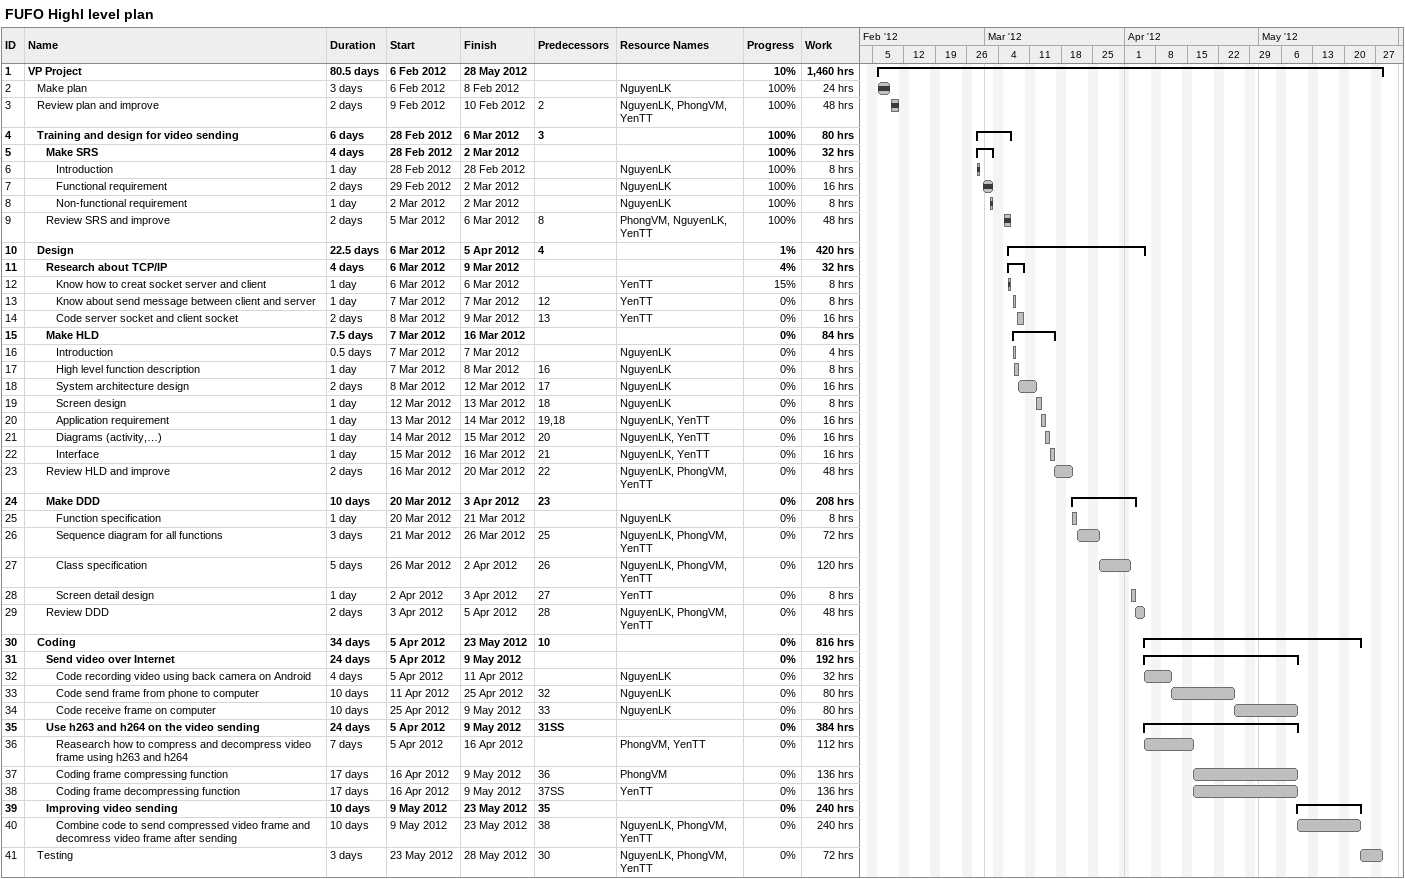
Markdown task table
FUFO Highl level plan

| ID | Level | Task | Duration | Start | Finish | Predecessors | Resources | % complete | Work (h) |
|---|---|---|---|---|---|---|---|---|---|
| 1 | 1 | **VP Project** | 80.5d | 2012-02-06 | 2012-05-28 |  |  | 10 | 1460 |
| 2 | 2 | Make plan | 3d | 2012-02-06 | 2012-02-08 |  | NguyenLK | 100 | 24 |
| 3 | 2 | Review plan and improve | 2d | 2012-02-09 | 2012-02-10 | 2 | NguyenLK, PhongVM, YenTT | 100 | 48 |
| 4 | 2 | **Training and design for video sending** | 6d | 2012-02-28 | 2012-03-06 | 3 |  | 100 | 80 |
| 5 | 3 | **Make SRS** | 4d | 2012-02-28 | 2012-03-02 |  |  | 100 | 32 |
| 6 | 4 | Introduction | 1d | 2012-02-28 | 2012-02-28 |  | NguyenLK | 100 | 8 |
| 7 | 4 | Functional requirement | 2d | 2012-02-29 | 2012-03-02 |  | NguyenLK | 100 | 16 |
| 8 | 4 | Non-functional requirement | 1d | 2012-03-02 | 2012-03-02 |  | NguyenLK | 100 | 8 |
| 9 | 3 | Review SRS and improve | 2d | 2012-03-05 | 2012-03-06 | 8 | PhongVM, NguyenLK, YenTT | 100 | 48 |
| 10 | 2 | **Design** | 22.5d | 2012-03-06 | 2012-04-05 | 4 |  | 1 | 420 |
| 11 | 3 | **Research about TCP/IP** | 4d | 2012-03-06 | 2012-03-09 |  |  | 4 | 32 |
| 12 | 4 | Know how to creat socket server and client | 1d | 2012-03-06 | 2012-03-06 |  | YenTT | 15 | 8 |
| 13 | 4 | Know about send message between client and server | 1d | 2012-03-07 | 2012-03-07 | 12 | YenTT | 0 | 8 |
| 14 | 4 | Code server socket and client socket | 2d | 2012-03-08 | 2012-03-09 | 13 | YenTT | 0 | 16 |
| 15 | 3 | **Make HLD** | 7.5d | 2012-03-07 | 2012-03-16 |  |  | 0 | 84 |
| 16 | 4 | Introduction | 0.5d | 2012-03-07 | 2012-03-07 |  | NguyenLK | 0 | 4 |
| 17 | 4 | High level function description | 1d | 2012-03-07 | 2012-03-08 | 16 | NguyenLK | 0 | 8 |
| 18 | 4 | System architecture design | 2d | 2012-03-08 | 2012-03-12 | 17 | NguyenLK | 0 | 16 |
| 19 | 4 | Screen design | 1d | 2012-03-12 | 2012-03-13 | 18 | NguyenLK | 0 | 8 |
| 20 | 4 | Application requirement | 1d | 2012-03-13 | 2012-03-14 | 19, 18 | NguyenLK, YenTT | 0 | 16 |
| 21 | 4 | Diagrams (activity,…) | 1d | 2012-03-14 | 2012-03-15 | 20 | NguyenLK, YenTT | 0 | 16 |
| 22 | 4 | Interface | 1d | 2012-03-15 | 2012-03-16 | 21 | NguyenLK, YenTT | 0 | 16 |
| 23 | 3 | Review HLD and improve | 2d | 2012-03-16 | 2012-03-20 | 22 | NguyenLK, PhongVM, YenTT | 0 | 48 |
| 24 | 3 | **Make DDD** | 10d | 2012-03-20 | 2012-04-03 | 23 |  | 0 | 208 |
| 25 | 4 | Function specification | 1d | 2012-03-20 | 2012-03-21 |  | NguyenLK | 0 | 8 |
| 26 | 4 | Sequence diagram for all functions | 3d | 2012-03-21 | 2012-03-26 | 25 | NguyenLK, PhongVM, YenTT | 0 | 72 |
| 27 | 4 | Class specification | 5d | 2012-03-26 | 2012-04-02 | 26 | NguyenLK, PhongVM, YenTT | 0 | 120 |
| 28 | 4 | Screen detail design | 1d | 2012-04-02 | 2012-04-03 | 27 | YenTT | 0 | 8 |
| 29 | 3 | Review DDD | 2d | 2012-04-03 | 2012-04-05 | 28 | NguyenLK, PhongVM, YenTT | 0 | 48 |
| 30 | 2 | **Coding** | 34d | 2012-04-05 | 2012-05-23 | 10 |  | 0 | 816 |
| 31 | 3 | **Send video over Internet** | 24d | 2012-04-05 | 2012-05-09 |  |  | 0 | 192 |
| 32 | 4 | Code recording video using back camera on Android | 4d | 2012-04-05 | 2012-04-11 |  | NguyenLK | 0 | 32 |
| 33 | 4 | Code send frame from phone to computer | 10d | 2012-04-11 | 2012-04-25 | 32 | NguyenLK | 0 | 80 |
| 34 | 4 | Code receive frame on computer | 10d | 2012-04-25 | 2012-05-09 | 33 | NguyenLK | 0 | 80 |
| 35 | 3 | **Use h263 and h264 on the video sending** | 24d | 2012-04-05 | 2012-05-09 | 31SS |  | 0 | 384 |
| 36 | 4 | Reasearch how to compress and decompress video frame using h263 and h264 | 7d | 2012-04-05 | 2012-04-16 |  | PhongVM, YenTT | 0 | 112 |
| 37 | 4 | Coding frame compressing function | 17d | 2012-04-16 | 2012-05-09 | 36 | PhongVM | 0 | 136 |
| 38 | 4 | Coding frame decompressing function | 17d | 2012-04-16 | 2012-05-09 | 37SS | YenTT | 0 | 136 |
| 39 | 3 | **Improving video sending** | 10d | 2012-05-09 | 2012-05-23 | 35 |  | 0 | 240 |
| 40 | 4 | Combine code to send compressed video frame and decomress video frame after sending | 10d | 2012-05-09 | 2012-05-23 | 38 | NguyenLK, PhongVM, YenTT | 0 | 240 |
| 41 | 2 | Testing | 3d | 2012-05-23 | 2012-05-28 | 30 | NguyenLK, PhongVM, YenTT | 0 | 72 |
